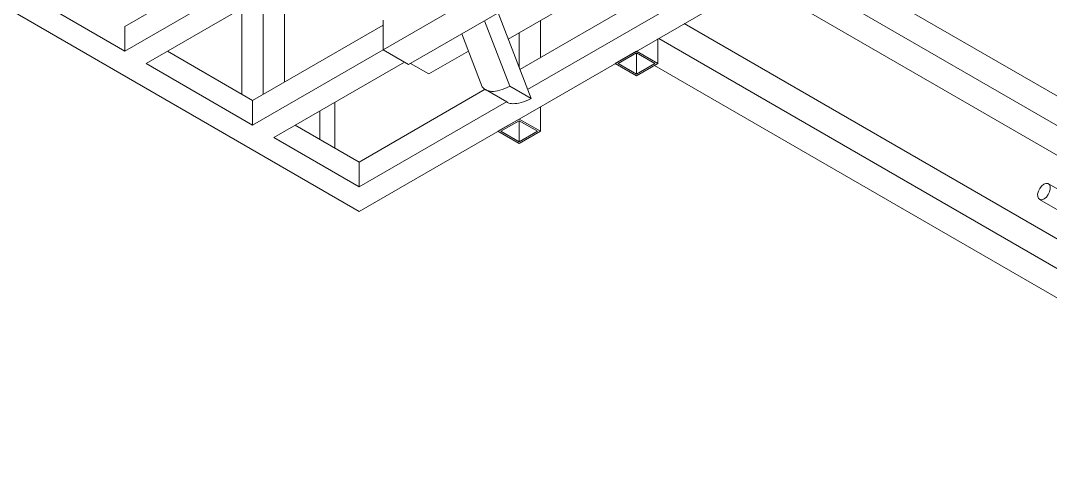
# Model space of a CAD drawing. Header units: millimetres. Extents: x 0 to 1189, y 0 to 841.
# Drawn here: x 223.8 to 292.1, y 124.6 to 154.3 of the extents above; entities that cross this region are included whole.
import ezdxf

# ---------------------------------------------------------------- set-up
doc = ezdxf.new("R2010")
doc.units = ezdxf.units.MM

msp = doc.modelspace()

# ---------------------------------------------------------------- linework, layer by layer
at = {"color": 7, "linetype": 'Continuous', "lineweight": 15}
for p, q in [((279.776, 164.254), (256.935, 151.068)), ((279.776, 162.621), (257.45, 149.733)), ((281.19, 161.805), (246.288, 141.656)), ((276.045, 158.835), (315.051, 136.317)), ((230.731, 153.902), (238.092, 158.152)), ((274.348, 157.855), (322.122, 130.275)), ((230.731, 152.269), (239.378, 157.261)), ((263.258, 157.169), (256.894, 153.495)), ((232.146, 151.453), (240.792, 156.444)), ((241.338, 156.433), (241.338, 150.228)), ((247.863, 152.362), (254.934, 156.444)), ((272.651, 156.875), (318.728, 130.275)), ((239.924, 155.943), (239.924, 149.412)), ((222.246, 155.535), (246.288, 141.656)), ((225.075, 155.535), (230.731, 152.269)), ((238.51, 155.127), (238.51, 149.412)), ((249.56, 151.383), (256.631, 155.465)), ((255.494, 154.808), (257.682, 149.131)), ((230.731, 153.902), (230.731, 152.269)), ((239.217, 149.004), (247.863, 153.995)), ((247.863, 152.362), (247.863, 154.322)), ((254.595, 154.289), (256.268, 149.947)), ((258.309, 151.861), (258.309, 154.311)), ((267.843, 154.099), (306.848, 131.582)), ((254.446, 149.901), (253.09, 153.42)), ((256.894, 153.495), (256.163, 153.073)), ((256.894, 151.175), (256.894, 153.495)), ((266.087, 151.453), (266.087, 153.086)), ((266.145, 153.12), (312.222, 126.52)), ((239.217, 147.371), (247.863, 152.362)), ((249.56, 151.383), (247.863, 152.362)), ((233.56, 152.269), (239.217, 149.004)), ((253.527, 152.285), (250.891, 150.763)), ((264.673, 152.269), (263.258, 151.453)), ((264.673, 152.155), (263.456, 151.453)), ((266.087, 151.453), (264.673, 152.269)), ((265.889, 151.453), (264.673, 152.155)), ((264.673, 150.751), (264.673, 152.155)), ((232.146, 151.453), (239.217, 147.371)), ((240.631, 146.554), (249.277, 151.546)), ((250.891, 150.763), (249.689, 151.457)), ((263.258, 151.453), (264.673, 150.636)), ((263.456, 151.453), (264.673, 150.751)), ((264.673, 150.636), (266.087, 151.453)), ((264.673, 150.751), (265.889, 151.453)), ((265.863, 151.323), (312.222, 124.561)), ((254.646, 149.747), (246.288, 144.922)), ((254.658, 149.724), (256.072, 148.908)), ((257.682, 149.131), (256.268, 149.947)), ((239.217, 149.004), (239.217, 147.371)), ((244.666, 145.858), (244.666, 148.884)), ((256.046, 148.922), (246.288, 143.289)), ((243.666, 148.307), (243.666, 146.435)), ((258.309, 146.963), (258.309, 148.595)), ((256.894, 147.779), (255.48, 146.963)), ((256.894, 147.665), (255.678, 146.963)), ((258.309, 146.963), (256.894, 147.779)), ((258.111, 146.963), (256.894, 147.665)), ((256.894, 146.26), (256.894, 147.665)), ((242.045, 147.371), (246.288, 144.922)), ((255.48, 146.963), (256.894, 146.146)), ((255.678, 146.963), (256.894, 146.26)), ((256.894, 146.146), (258.309, 146.963)), ((256.894, 146.26), (258.111, 146.963)), ((240.631, 146.554), (246.288, 143.289)), ((246.288, 144.922), (246.288, 143.289)), ((305.713, 135.575), (291.995, 143.494)), ((291.395, 142.455), (305.113, 134.536))]:
    msp.add_line(p, q, dxfattribs=at)
at = {"color": 7, "linetype": 'Continuous', "lineweight": 15, "flags": 128}
msp.add_lwpolyline([(291.682, 143.457), (291.538, 143.339), (291.413, 143.177), (291.322, 142.991), (291.275, 142.803), (291.28, 142.635), (291.334, 142.508), (291.432, 142.438), (291.562, 142.432), (291.708, 142.492), (291.852, 142.61), (291.978, 142.772), (292.069, 142.958), (292.115, 143.146), (292.111, 143.314), (292.056, 143.44), (291.958, 143.511), (291.828, 143.516), (291.682, 143.457)], dxfattribs=at)
at = {"color": 7, "linetype": 'Continuous', "lineweight": 15}
for points, knots in [([(256.268, 149.947), (256.043, 149.845), (255.624, 149.654), (255.095, 149.583), (254.7, 149.667), (254.53, 149.824), (254.446, 149.901)], [0, 0, 0, 0, 0.3224228, 0.6020333, 0.8032842, 1, 1, 1, 1]), ([(257.682, 149.131), (257.457, 149.028), (257.037, 148.835), (256.514, 148.775), (256.2, 148.817), (256.094, 148.904), (256.078, 148.917)], [0, 0, 0, 0, 0.383906, 0.716836, 0.956464, 1, 1, 1, 1])]:
    msp.add_open_spline(points, degree=3, knots=knots, dxfattribs=at)

doc.saveas('drawing.dxf')
